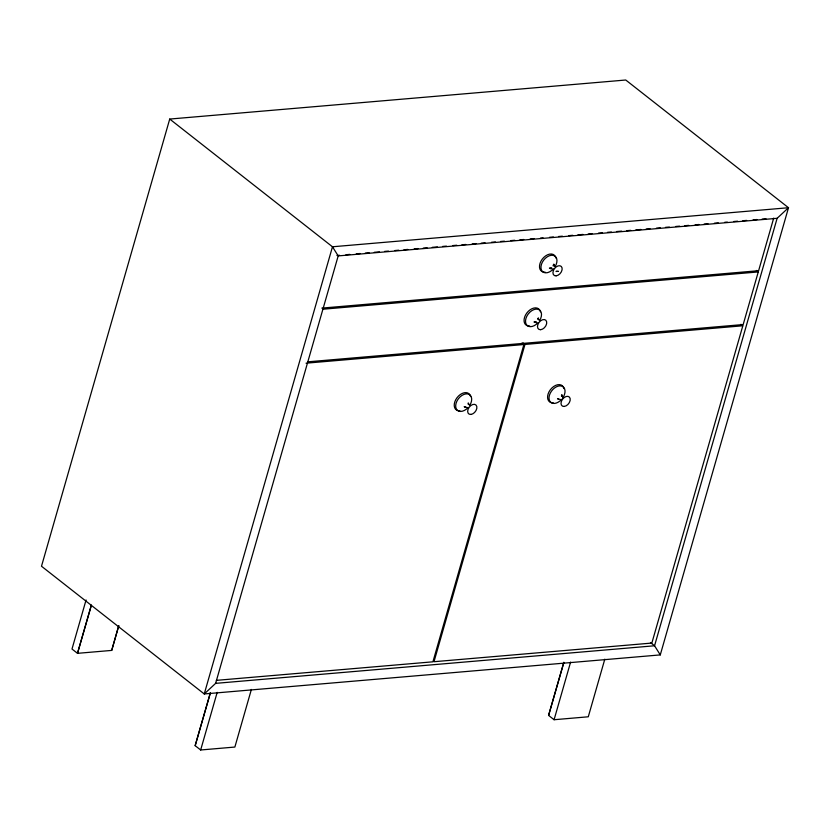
<?xml version="1.0" encoding="UTF-8"?>
<svg xmlns="http://www.w3.org/2000/svg" width="830" height="830" viewBox="0 0 830 830"><rect width="100%" height="100%" fill="white"/><g stroke="black" fill="none" stroke-linecap="round" stroke-linejoin="round"><path stroke-width="1.25" d="M468.182 404.21L468.245 402.934L469.396 405.113M86.071 599.976L72.003 649.019L77.501 653.335L111.708 650.409L118.721 625.747M169.725 119.064L41.5 566.236L204.253 693.953L660.275 654.901L788.5 207.728L625.747 80.012L169.725 119.064L332.477 246.78L338.194 255.91L215.624 683.36L204.253 693.953L332.477 246.78L788.5 207.728L777.119 218.321L654.559 645.771L660.275 654.901M91.29 605.246L77.501 653.335L91.393 605.236M111.708 650.409L118.773 625.747M251.386 689.429L234.869 747.052L200.663 749.988L195.164 745.672L210.364 692.656M200.663 749.988L217.19 692.365M522.018 343.049L523.896 344.533L432.918 661.811L216.36 680.361M523.087 342.956L524.975 344.44L433.997 661.717L651.851 643.063L742.829 325.785L740.941 324.302M604.811 659.165L588.283 716.788L554.087 719.724L548.589 715.408L563.788 662.382M554.087 719.724L570.604 662.091M756.379 270.456L758.267 271.939L743.182 324.551L307.691 361.839M773.705 218.093L758.62 270.705L321.843 308.106M195.164 745.672L210.478 692.645M548.589 715.408L563.902 662.371M538.556 318.108L538.006 319.446L538.079 318.181L539.23 320.349M562.076 394.883L561.526 396.211L561.599 394.945L562.74 397.114M553.143 265.942L553.994 264.272L553.454 265.6L553.517 264.334L554.668 266.503M550.632 268.723L551.68 267.945L549.429 268.142L552.168 268.837M535.194 322.569L536.242 321.791L533.991 321.988L536.72 322.673M336.928 255.495L339.501 255.277M345.944 254.727L349.814 254.395M356.246 253.845L360.116 253.513M365.273 253.067L369.132 252.735M374.288 252.299L379.445 251.853M384.601 251.417L388.461 251.085M394.904 250.536L398.774 250.204M403.92 249.757L407.789 249.425M414.232 248.876L418.092 248.544M423.248 248.108L427.118 247.776M432.274 247.33L437.42 246.894M442.577 246.448L446.447 246.116M452.889 245.566L456.749 245.234M461.905 244.798L465.765 244.466M472.208 243.916L476.078 243.584M481.234 243.138L485.094 242.806M491.536 242.256L495.406 241.924M500.552 241.489L504.422 241.157M510.865 240.607L514.735 240.275M519.881 239.829L523.751 239.497M530.194 238.947L534.053 238.615M540.496 238.065L543.079 237.847M549.522 237.297L553.382 236.965M558.538 236.519L562.398 236.187M568.841 235.637L572.71 235.305M577.867 234.869L583.013 234.423M588.169 233.987L592.039 233.655M598.482 233.095L602.341 232.774M607.498 232.327L611.368 231.995M616.514 231.56L621.67 231.114M626.826 230.667L630.686 230.346M635.842 229.9L640.999 229.464M646.155 229.018L650.014 228.686M656.457 228.136L660.327 227.804M665.473 227.358L669.343 227.036M675.786 226.476L679.656 226.144M684.802 225.708L688.672 225.376M695.115 224.826L698.974 224.494M704.13 224.048L708 223.716M714.443 223.166L718.303 222.834M724.746 222.284L727.319 222.067M733.762 221.517L737.631 221.185M742.788 220.739L746.647 220.407M753.09 219.857L756.96 219.525M762.116 219.089L765.976 218.757M338.194 255.91L777.119 218.321M322.777 309.237L758.267 271.939M306.042 363.187L523.896 344.533M524.975 344.44L742.829 325.785M215.624 683.36L654.559 645.771L650.481 642.576M558.538 399.002L557.511 398.753L560.24 399.448M465.184 406.99L464.157 406.742L466.896 407.437M459.893 410.788A10.271 6.785 -51.9 0 1 456.988 397.757A10.271 6.785 -51.9 0 1 470.62 396.584M468.203 407.447A9.929 6.557 -51.9 0 1 455.774 407.271A9.929 6.557 -51.9 0 1 465.869 393.897A9.929 6.557 -51.9 0 1 469.739 405.413M538.037 322.683A9.929 6.557 -51.9 0 1 525.608 322.517A9.929 6.557 -51.9 0 1 535.703 309.144A9.929 6.557 -51.9 0 1 539.573 320.65M529.727 326.024A10.271 6.785 -51.9 0 1 526.822 312.993A10.271 6.785 -51.9 0 1 540.444 311.831M561.547 399.458A9.929 6.557 -51.9 0 1 549.076 398.96A9.929 6.557 -51.9 0 1 559.877 385.857A9.929 6.557 -51.9 0 1 562.366 398.473M553.247 402.789A10.271 6.785 -51.9 0 1 550.332 389.758A10.271 6.785 -51.9 0 1 563.964 388.596M545.165 272.178A10.271 6.785 -51.9 0 1 542.26 259.147A10.271 6.785 -51.9 0 1 555.893 257.985M553.475 268.847A9.929 6.557 -51.9 0 1 541.046 268.671A9.929 6.557 -51.9 0 1 551.141 255.298A9.929 6.557 -51.9 0 1 555.011 266.814M558.289 271.358L556.007 271.42L558.289 271.369M470.828 414.44A5.727 3.777 -51.9 0 0 476.804 406.524A5.727 3.777 -51.9 0 0 469.209 407.177A5.727 3.777 -51.9 0 0 470.828 414.44M564.172 406.451A5.727 3.777 -51.9 0 0 570.148 398.535A5.727 3.777 -51.9 0 0 562.553 399.189A5.727 3.777 -51.9 0 0 564.172 406.451M540.662 329.686A5.727 3.777 -51.9 0 0 546.638 321.77A5.727 3.777 -51.9 0 0 539.033 322.413A5.727 3.777 -51.9 0 0 540.662 329.686M556.1 275.84A5.727 3.777 -51.9 0 0 562.076 267.924A5.727 3.777 -51.9 0 0 554.482 268.578A5.727 3.777 -51.9 0 0 556.1 275.84"/></g></svg>
